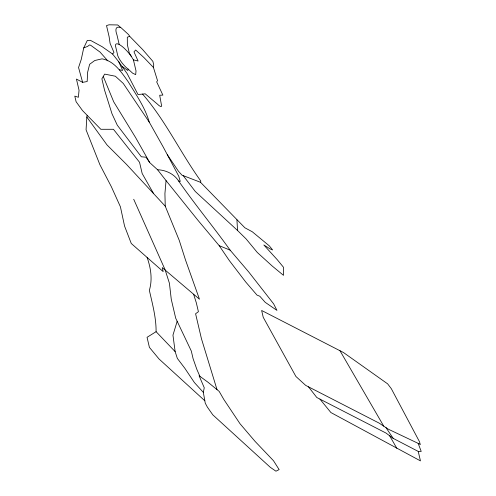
<?xml version="1.0" encoding="UTF-8"?>
<svg xmlns="http://www.w3.org/2000/svg" width="496" height="496" viewBox="0 0 496 496"><rect width="100%" height="100%" fill="white"/><g stroke="black" fill="none" stroke-linecap="round" stroke-linejoin="round"><path stroke-width="0.74" d="M86.831 117.05L86.068 129.816L99.888 164.691L111.395 186.812L120.423 206.82L124.552 226.052L131.266 243.48L163.172 271.603L162.229 267.586L199.46 299.206L185.461 259.854L179.23 240.331L165.242 206.169L126.418 164.3L107.049 144.981L86.831 117.05L87.178 115.332M157.548 169.744C165.937 170.085 174.046 173.867 178.672 181.052L180.271 181.412L178.74 176.167L163.24 147.052L149.228 122.09L123.268 83.44L115.37 76.229L104.65 74.109L101.885 78.821L104.489 89.912L111.984 113.745L117.285 125.19L141.329 156.779L145.998 157.207L149.73 162.607L157.548 169.744L166.055 180.594L164.92 193.614L165.242 206.169M153.431 67.468L153.741 65.007L152.892 61.386L142.637 49.55L129.698 36.301L128.6 34.608L121.111 27.776L117.688 24.967L109.021 24.8L106.516 25.594L109.095 36.586L110.081 43.375L113.968 52.421L112.592 54.039L118.693 61.684L127.199 73.706L138.012 94.538L145.198 93.806L157.325 104.036A6.708 1.829 51.2 0 0 161.287 104.185L159.693 95.244L162.88 95.102L156.674 81.877L157.53 80.656L153.431 67.468L143.976 57.598L135.675 50.022L133.982 51.838L138.08 61.045L133.424 59.867L129.326 53.122L127.36 44.745L127.305 37.237L129.698 36.301M203.329 392.373L204.259 387.779L199.076 375.714L208.06 382.292L219.195 391.412L223.801 399.423L240.021 423.739L255.087 441.403L273.488 460.722L279.13 469.6L275.95 471.2L270.339 467.35L212.796 414.836L207.322 407.036L205.257 403.149L203.329 392.373L194.426 382.596L184.816 368.249L177.339 358.403L175.144 351.614L172.955 335.147L177.184 321.241M131.372 56.494A15.872 4.334 51.2 0 0 120.726 45.409A15.872 4.334 51.2 0 0 115.432 45.7L117.788 55.75A11.42 3.119 51.2 0 0 128.16 69.111L127.869 70.506L122.035 66.402M112.592 54.039L102.133 46.705L90.39 40.312L87.302 40.443L83.737 47.907L81.251 59.396L78.554 67.561L82.627 82.348L87.178 81.53L87.6 72.348L89.633 64.288L94.761 60.512L102.033 58.844C114.384 60.996 121.433 72.342 128.204 81.753C136.047 94.674 145.08 107.396 149.228 122.09M183.16 175.565L195.269 191.468L237.541 230.485L246.097 238.911L257.281 252.452L272.223 266.036L283.489 275.336L283.501 267.276L277.289 259.737L263.81 244.95L270.14 248.918L272.614 249.947L269.303 245.855L252.284 231.768L244.888 227.794L200.545 182.311L200.818 181.052C180.426 152.731 165.521 120.485 142.563 94.073M147.107 257.393C150.834 268.032 152.644 279.322 149.358 290.34C152.421 303.949 156.209 317.626 156.091 331.681L147.052 337.317L149.408 347.374L158.993 358.943L204.829 400.768M83.737 47.907L87.643 46.376L89.528 44.956L90.65 45.248L100.037 52.08L107.768 60.81M308.469 386.824L316.789 397.494L386.012 433.064L393.216 438.396L418.233 451.41L421.216 451.428L418.159 443.368M119.412 69.762L122.642 70.426L118.693 61.684M200.545 182.311L181.982 175.15L178.504 171.312L167.338 154.733M219.213 245.681L230.125 250.145L248.719 271.957L273.649 303.881L276.948 310.391L265.23 302.349L259.817 296.248L257.002 295.095L245.793 282.081L229.388 260.654L219.213 245.681L198.016 220.367L166.055 180.594M82.627 82.348L76.434 79.075L79.044 90.204L78.399 97.278L74.784 96.112L76.105 101.742L82.51 110.558L100.843 129.295L113.441 129.289L139.537 162.273L142.178 173.532L153.32 193.13M128.16 69.111L132.686 73.234L135.687 74.629L136.022 70.947L133.424 59.867M156.091 331.681L175.144 351.614M319.926 399.106L330.9 412.548L420.453 460.883L418.233 451.41M178.672 181.052C195.015 204.681 213.447 226.784 230.125 250.145M386 427.664L393.216 438.396M339.977 350.728L383.749 426.163M389.614 435.73L396.837 448.31M149.73 162.607L135.619 137.597L113.727 101.872L103.267 76.465M133.715 199.274L165.125 269.799L169.421 283.272L171.263 299.299L175.696 318.196L191.307 351.038L193.099 358.682L196.862 369.408L199.944 376.421M217.019 389.633L201.438 338.687L195.591 313.757L198.412 311.705L196.335 302.858L193.601 294.227M119.201 44.491L116.938 34.844A26.04 7.105 51.2 0 1 120.466 27.59M236.933 219.809L237.541 230.485M420.143 444.311L388.25 429.158L379.248 423.169L305.697 385.398L295.926 376.483L263.233 317.304L261.634 310.471L343.474 352.526L387.636 383.848L391.332 388.703L419.579 441.899L420.143 444.311"/></g></svg>
